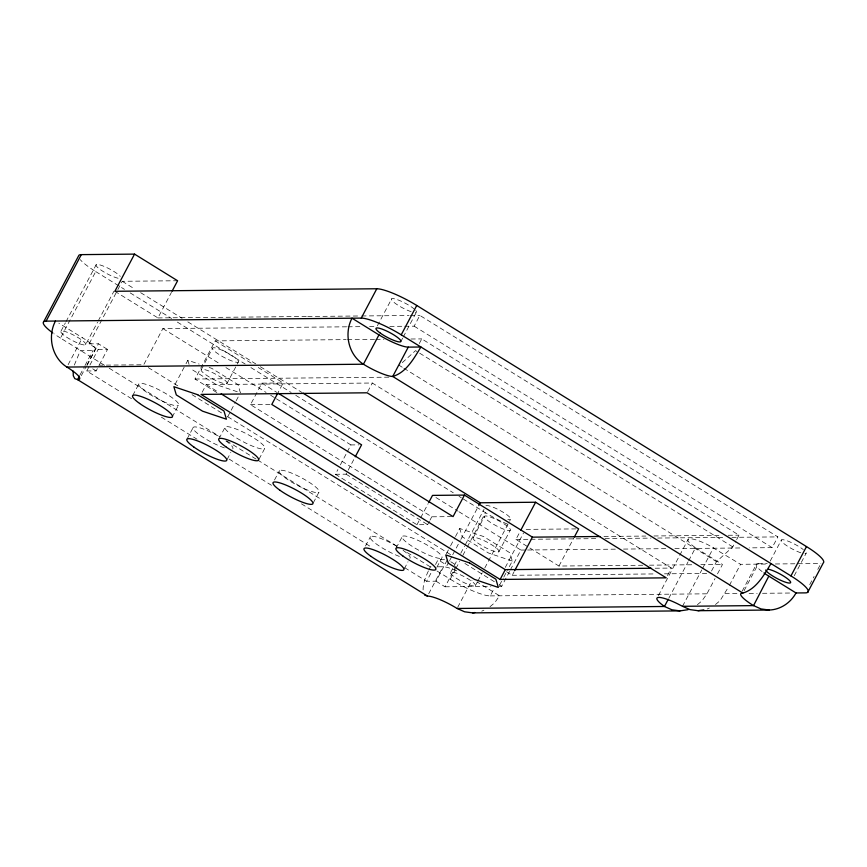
<?xml version="1.0" encoding="UTF-8"?>
<svg xmlns="http://www.w3.org/2000/svg" width="867" height="867" viewBox="0 0 867 867"><rect width="100%" height="100%" fill="white"/><g stroke="black" fill="none" stroke-linecap="round" stroke-linejoin="round"><path stroke-width="0.65" stroke-dasharray="4.33 3.25" d="M74.345 365.05L80.414 350.398L93.224 350.301A24.807 4.736 27.9 0 0 82.658 337.87L58.826 323.131M428.276 571.223C425.231 577.758 422.457 584.9 423.215 592.237M428.797 570.139L430.335 566.888L432.861 566.855M60.961 331.205L65.372 322.892M66 321.7L96.183 264.695M104.593 365.354L60.506 338.087L95.728 271.577A33.824 6.448 27.9 0 1 80.241 259.645M68.114 364.725L82.408 337.729M85.605 344.719A14.089 2.688 27.9 0 0 69.035 332.971A14.089 2.688 27.9 0 0 65.209 336.19A14.089 2.688 27.9 0 0 85.605 344.719L97.559 322.156M98.188 320.963L113.902 291.269M99.293 364.942L107.519 349.401L98.155 349.488L89.084 343.885L117.229 290.738M117.858 289.556L122.236 281.287L177.594 280.756M80.035 374.923L84.381 366.708M85.009 365.538L93.083 350.279M81.303 375.671L86.266 366.286M86.895 365.105L94.969 349.856M87.068 365.31L98.459 343.787L107.519 349.401M131.546 398.712L86.765 371L89.29 366.221M89.93 365.029L98.155 349.488M86.765 371L96.129 370.913L98.665 366.134M114.867 291.279L157.924 317.918L171.449 292.363M346.605 326.816L162.866 328.571L143.705 364.769L96.508 365.213M132.781 395.439L139.002 383.702M175.069 384.395L185.408 364.866M186.015 363.728L187.836 360.282L199.128 364.086M172.208 417.06L178.429 405.322A22.553 4.302 27.9 0 0 151.92 386.53A22.553 4.302 27.9 0 0 145.797 391.689A22.553 4.302 27.9 0 0 178.429 405.322M216.848 392.545L195.01 379.031L215.2 340.883L346.161 339.626M201.307 369.515L212.697 347.992M202.174 392.22L206.205 384.612L372.301 383.019L671.394 568.069L667.373 575.677M187.055 439.049L193.265 427.312M226.937 383.572A14.652 2.796 27.9 0 0 209.706 371.347A14.652 2.796 27.9 0 0 205.728 374.707A14.652 2.796 27.9 0 0 226.937 383.572L238.327 362.048A14.652 2.796 27.9 0 0 221.096 349.834A14.652 2.796 27.9 0 0 217.118 353.183A14.652 2.796 27.9 0 0 238.327 362.048M227.642 416.908L235.542 401.985M236.149 400.836L239.184 395.103M218.993 438.745L225.214 427.008M451.729 516.624L431.766 516.808L250.498 404.661L261.888 383.149L283.184 382.943L278.123 392.502M227.1 459.499L230.828 452.455M259.049 459.196L264.641 448.629A22.553 4.302 27.9 0 0 238.132 429.837A22.553 4.302 27.9 0 0 232.009 434.996A22.553 4.302 27.9 0 0 264.641 448.629M274.514 480.004L279.477 470.618M377.373 325.829L391.667 298.833M367.695 391.711L372.301 383.019M313.323 502.806L318.915 492.239A22.553 4.302 27.9 0 0 292.407 473.447A22.553 4.302 27.9 0 0 286.273 478.606A22.553 4.302 27.9 0 0 318.915 492.239M400.771 341.696L402.635 338.173M403.253 336.992L416.301 312.348M429.393 521.284L427.626 524.633L416.973 524.741L335.399 474.271L337.892 469.578M340.373 464.885L346.583 453.148M347.212 451.967L350.94 444.934L358.927 444.858M404.694 326.252L414.144 326.165L419.845 315.404L777.851 536.901L772.161 547.651L749.186 547.879M335.399 474.271L346.052 474.173L354.625 457.982M419.281 343.592L421.763 338.899L738.987 535.156L736.506 539.859M365.462 546.047L370.437 536.651M396.165 548.085L402.375 536.348M416.973 524.741L420.083 518.867M420.701 517.697L428.157 503.608M429.989 520.167L431.766 516.808M404.271 568.839L407.999 561.794M404.824 567.787L426.64 581.28L431.701 571.721M435.505 564.547L438.03 559.768L447.405 559.67L436.014 581.193L426.64 581.28M436.827 567.365L441.802 557.969A22.553 4.302 27.9 0 0 415.293 539.176A22.553 4.302 27.9 0 0 409.17 544.335A22.553 4.302 27.9 0 0 441.802 557.969M446.364 553.764L450.016 546.871M450.623 545.722L454.882 537.681M455.489 536.532L459.738 528.502L483.58 536.532L509.861 552.788L512.31 561.025L508.658 567.907M428.71 593.754L442.994 566.758M448.976 561.827L447.101 565.371L438.03 559.768M449.594 560.646L452.097 555.92M452.726 554.739L460.225 540.575M460.854 539.393L478.985 505.136M450.699 572.318L456.985 560.44M460.756 553.319L464.528 546.188M465.156 545.007L484.024 509.373M436.014 581.193L445.074 586.796L455.836 566.476M436.968 570.985L450.244 579.199L455.273 569.695M455.901 568.514L459.673 561.383M462.815 555.444L466.587 548.323M467.215 547.131L485.455 512.69L462.458 498.471M473.209 537.735L484.599 516.223M457.689 607.301L471.984 580.305M475.333 585.832A14.089 2.688 27.9 0 0 458.773 574.084A14.089 2.688 27.9 0 0 454.937 577.314A14.089 2.688 27.9 0 0 475.333 585.832L477.218 582.266M477.858 581.085L482.258 572.773M484.772 568.015L510.555 519.322M498.839 551.791A14.652 2.796 27.9 0 0 481.608 539.567A14.652 2.796 27.9 0 0 477.63 542.926A14.652 2.796 27.9 0 0 498.839 551.791L510.23 530.268A14.652 2.796 27.9 0 0 492.998 518.054A14.652 2.796 27.9 0 0 489.021 521.414A14.652 2.796 27.9 0 0 510.23 530.268M642.75 565.241L558.977 566.043L515.93 539.415L520.233 531.287M450.244 579.199A33.824 6.448 27.9 0 0 490.202 595.9L493.984 588.769M505.298 567.397L523.538 532.956M499.544 585.138L503.196 578.246M503.803 577.097L508.051 569.055M499.024 586.287L501.722 586.255L509.753 571.082M510.37 569.912L520.883 550.068L526.28 550.014M506.48 571.732L512.234 575.287L514.12 571.711M558.977 566.043L573.737 538.169M658.432 595.521L688.257 539.176M668.793 598.263L688.051 561.881M688.68 560.711L695.507 547.803L691.855 544.985A24.807 4.736 27.9 0 1 708.09 544.823L740.548 564.298L767.338 564.049M682.513 606.304L701.782 569.922M702.4 568.752L713.584 547.63M711.514 571.039L716.489 561.653L732.778 546.893L735.877 541.03M697.393 604.711L701.988 600.842L706.93 593.819L715.015 578.56M717.497 573.867L722.471 564.482L695.507 547.803M715.47 604.537L720.076 600.668L728.735 586.601M729.364 585.431L740.548 564.298M742.195 591.153L756.49 564.157M744.081 590.73L758.376 563.734L767.219 563.637M770.21 561.079L781.395 539.957M794.226 575.764L806.039 553.471M809.724 584.661L814.07 576.447M817.798 569.402L820.28 564.71M490.018 606.705L494.623 602.836L499.565 595.813L477.099 581.909M481.749 611.181L483.894 610.205M707.201 609.013L709.347 608.038M157.924 317.918L306.43 316.498M307.785 316.477L360.444 315.978M361.788 315.967L409.04 315.512M410.394 315.49L419.845 315.404M347.949 326.794L361.463 326.664M369.57 326.588L374.967 326.545M389.836 326.393L403.339 326.263M347.515 339.615L374.511 339.355M375.866 339.344L383.962 339.268M410.969 339.008L421.763 338.899M89.084 343.885L98.459 343.787M195.01 379.031L391.7 377.145M250.498 404.661L271.794 404.455M575.991 528.903L525.424 529.39A33.824 6.448 27.9 0 1 523.516 529.26M603.985 536.456L645.828 536.055M653.935 535.979L720.087 535.34M728.182 535.264L738.987 535.156M515.93 539.415L529.434 539.285M530.777 539.274L598.284 538.624M605.036 538.559L650.944 538.114M657.695 538.049L723.847 537.41M731.943 537.334L777.851 536.901M527.635 550.003L615.451 549.158M623.546 549.082L668.132 548.648M674.884 548.594L742.434 547.944M437.933 566.812L443.102 566.758A24.764 4.725 27.9 0 1 458.881 571.765M649.502 565.176L694.099 564.753M700.85 564.688L722.471 564.482M775.369 563.973L820.908 563.528M655.192 568.221L671.394 568.069M512.234 575.287L655.04 573.921M664.469 573.824L708.924 573.401M445.074 586.796L490.928 586.363M490.202 595.9L706.93 593.819M725.007 593.646L739.746 593.505M749.121 593.418L757.162 593.331M762.527 593.288L791.994 593.006M758.376 563.734L758.235 563.713A24.807 4.736 27.9 0 0 762.906 572.177M209.164 367.467L211.678 368.302L237.959 384.569L240.408 392.805L216.566 384.775L190.285 368.508M512.31 561.025L488.468 552.994L462.187 536.738L459.738 528.502M414.144 326.165L772.161 547.651M732.778 546.893L415.553 350.636L399.264 365.386L402.711 367.521M403.859 368.237L716.489 561.653M122.236 281.287L134.894 289.123M140.649 292.678L182.092 318.319M187.846 321.885L255.765 363.902M260.371 366.752L301.814 392.383M215.2 340.883L252.59 364.021M258.258 367.521L283.184 382.943M95.728 271.577L124.469 289.361M130.213 292.916L171.601 318.514M177.345 322.08L245.177 364.042M250.921 367.597L291.16 392.491M295.766 395.33L453.268 492.781M459.011 496.336L461.309 497.756M261.888 383.149L276.79 392.361M162.866 328.571L220.207 364.053M225.94 367.597L266.082 392.426M270.667 395.265L275.251 398.105M276.4 398.809L350.94 444.934M435.949 497.528L457.754 511.021M458.903 511.725L520.883 550.068M206.205 384.612L218.852 392.448M346.052 474.173L427.626 524.633M148.311 367.608L179.393 386.845M192.062 394.68L223.144 413.906M227.739 416.756L451.068 554.923M464.885 563.463L494.808 581.985M499.414 584.835L501.722 586.255M450.797 561.773L456.465 565.284M109.199 368.204L219.698 436.567M226.601 440.837L256.524 459.358M257.672 460.063L396.945 546.232M407.306 552.637L430.335 566.888M92.726 368.811L96.129 370.913M161.392 417.179L196.993 439.201M229.137 459.098L271.631 485.379M301.478 503.846L371.52 547.185M187.836 360.282L189.58 366.156M399.34 556.408A22.553 4.302 27.9 0 1 370.166 537.724A22.553 4.302 27.9 0 1 396.728 546.21M403.068 550.285A22.553 4.302 27.9 0 1 409.863 558.283M224.423 447.881A22.553 4.302 27.9 0 1 193.146 428.764A22.553 4.302 27.9 0 1 219.568 436.87M225.908 440.945A22.553 4.302 27.9 0 1 232.692 448.933M806.191 552.756A14.089 2.688 27.9 0 1 805.042 553.72M800.859 552.81A14.089 2.688 27.9 0 1 783.649 543.425A14.089 2.688 27.9 0 1 785.979 540.423A14.089 2.688 27.9 0 1 803.33 549.624M415.759 310.516A14.089 2.688 27.9 0 1 415.315 312.597M411.131 311.687A14.089 2.688 27.9 0 1 393.705 302.128A14.089 2.688 27.9 0 1 396.837 299.494A14.089 2.688 27.9 0 1 414.263 309.053M507.368 524.101A33.824 6.448 27.9 0 1 485.455 512.69M118.064 278.231A14.089 2.688 27.9 0 1 98.892 268.532A14.089 2.688 27.9 0 1 102.273 265.681A14.089 2.688 27.9 0 1 120.275 276.378M485.91 505.808A14.089 2.688 27.9 0 1 503.554 512.516A14.089 2.688 27.9 0 1 507.791 519.355M60.506 338.087A33.824 6.448 27.9 0 1 53.906 333.719"/><path stroke-width="1.3" d="M55.455 321.05C47.241 336.591 51.912 357.811 67.117 367.207A24.807 4.736 27.9 0 1 77.694 379.638L74.8 378.651L73.294 375.747L73.142 371.109M43.718 321.744L78.93 255.234A33.824 6.448 27.9 0 1 81.314 254.627L134.548 254.118L177.594 280.756L172.067 291.204M52.735 332.885A33.824 6.448 27.9 0 1 46.092 321.137L81.314 254.627M134.548 254.118L114.867 291.279L376.798 288.765A33.824 6.448 27.9 0 1 416.756 305.466L806.494 546.589A33.824 6.448 27.9 0 1 823.282 562.921L807.751 592.269M79.417 376.094L77.553 379.616L427.539 596.084A24.807 4.736 27.9 0 1 456.855 608.331L464.571 611.788L472.634 612.882L679.999 610.888L688.051 609.685M277.483 393.705L271.794 404.455L453.062 516.602L464.452 495.09L532.425 537.15L599.931 536.5M46.092 321.137L361.257 318.113L376.798 288.765M378.955 334.879L352.002 318.2C343.841 333.665 348.404 354.711 363.425 364.216A24.807 4.736 27.9 0 0 392.729 376.462C406.374 372.463 413.906 358.342 420.928 347.006L408.259 347.125A24.807 4.736 27.9 0 1 378.955 334.879L363.425 364.216L66.878 367.066M361.257 318.113A33.824 6.448 27.9 0 1 401.226 334.814L416.756 305.466M408.259 347.125L392.729 376.462L742.846 593.071C756.479 589.051 763.99 574.929 771.012 563.593M355.253 456.779L361.582 444.825L277.928 393.076M428.786 502.437L432.514 495.393L464.452 495.09M478.985 505.136L480.242 502.773L535.611 502.242L578.657 528.881L574.355 537.009M520.85 530.116L535.611 502.242M500.118 579.438L666.214 577.845L367.12 392.805L201.025 394.398L500.118 579.438L505.298 569.662L651.139 568.264M514.76 570.519L532.425 537.15M668.164 599.444L664.436 606.477L457.072 608.471M763.968 572.946A24.807 4.736 27.9 0 0 768.812 576.143L753.521 605.621L682.513 606.304L677.019 603.508A24.807 4.736 27.9 0 0 660.784 603.67L664.436 606.477L671.947 609.794L679.999 610.888M769.051 576.284L796.014 592.963L805.367 592.876A33.824 6.448 27.9 0 0 790.953 575.926L806.494 546.589M796.014 592.963C790.639 602.793 780.408 609.739 769.083 610.032L698.076 610.715L690.024 609.62L682.513 606.304M472.634 612.882L474.932 612.536M698.076 610.715L703.831 609.848M742.846 593.071L742.705 593.061A24.807 4.736 27.9 0 0 753.271 605.48L761.031 608.937L769.083 610.032M424.711 595.13L427.464 596.106M401.226 334.814L790.953 575.926M302.962 393.098L480.242 502.773M221.161 393.867L505.298 569.662M768.617 569.272A14.089 2.688 27.9 0 1 788.45 579.514A14.089 2.688 27.9 0 1 782.424 581.042A14.089 2.688 27.9 0 1 765.702 570.009M197.698 394.713L173.855 386.682L176.304 394.918L202.585 411.186L226.428 419.205L223.979 410.98L197.698 394.713M469.6 562.932L445.757 554.913L448.206 563.138L474.487 579.405L498.33 587.436L495.881 579.199L469.6 562.932M402.96 556.072A22.553 4.302 27.9 0 0 435.592 569.706A22.553 4.302 27.9 0 0 409.083 550.913A22.553 4.302 27.9 0 0 402.96 556.072M371.011 556.376A22.553 4.302 27.9 0 0 403.643 570.009A22.553 4.302 27.9 0 0 377.134 551.217A22.553 4.302 27.9 0 0 371.011 556.376M280.063 490.343A22.553 4.302 27.9 0 0 312.694 503.976A22.553 4.302 27.9 0 0 286.186 485.184A22.553 4.302 27.9 0 0 280.063 490.343M225.788 446.733A22.553 4.302 27.9 0 0 258.42 460.366A22.553 4.302 27.9 0 0 231.912 441.563A22.553 4.302 27.9 0 0 225.788 446.733M139.576 403.426A22.553 4.302 27.9 0 0 172.208 417.06A22.553 4.302 27.9 0 0 145.699 398.267A22.553 4.302 27.9 0 0 139.576 403.426M193.85 447.036A22.553 4.302 27.9 0 0 226.482 460.67A22.553 4.302 27.9 0 0 199.974 441.877A22.553 4.302 27.9 0 0 193.85 447.036M380.375 333.166A14.089 2.688 27.9 0 0 400.771 341.696A14.089 2.688 27.9 0 0 384.2 329.937A14.089 2.688 27.9 0 0 380.375 333.166"/></g></svg>
